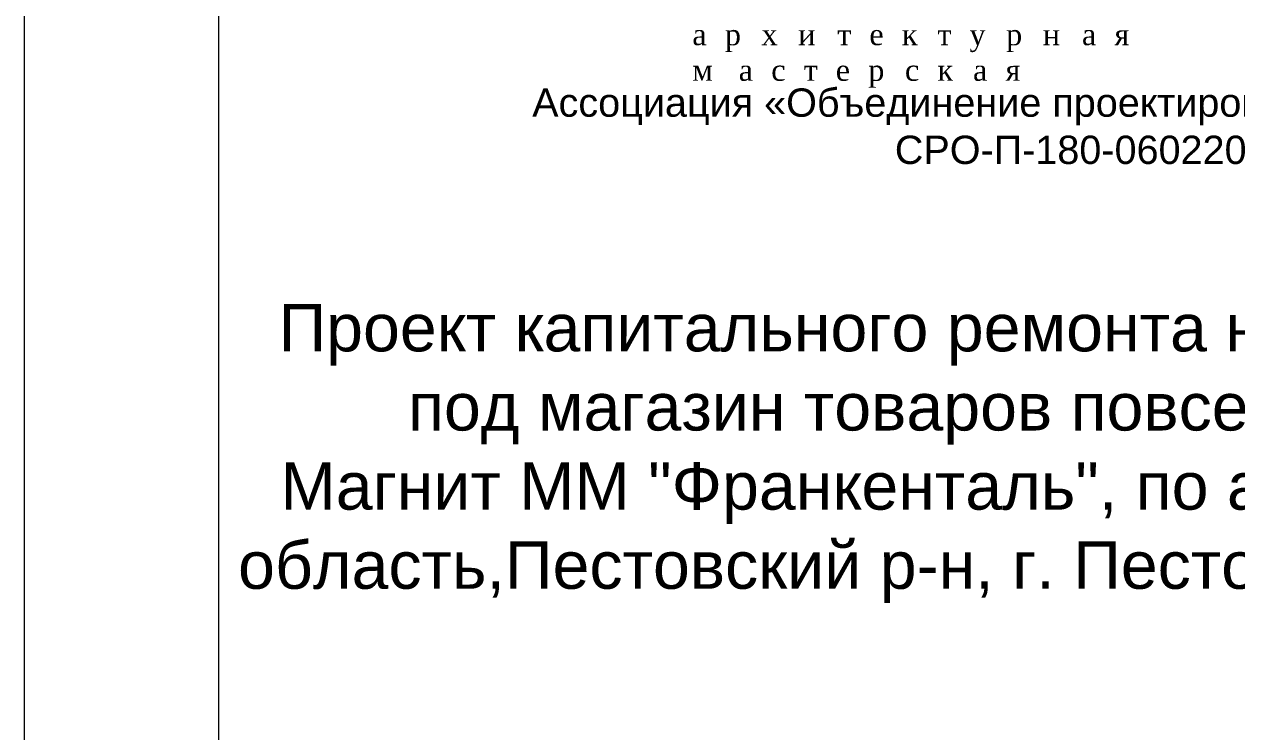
# Model space of a CAD drawing. Header units: metres. Extents: x -564 to -106, y -319 to -159.
# Drawn here: x -362.06 to -349.58, y -173.03 to -165.75 of the extents above; entities that cross this region are included whole.
import ezdxf

# ---------------------------------------------------------------- set-up
doc = ezdxf.new("R2010")
doc.units = ezdxf.units.M
doc.header["$MEASUREMENT"] = 0
doc.layers.add('контур здания на ситуации', color=1, linetype='Continuous', lineweight=30)
doc.layers.add('Рамка', color=7, linetype='Continuous', lineweight=0)
doc.styles.add('GOST 2.304', font='cs_gost2304.shx')
doc.styles.add('GOST-2.304_Type-B', font='')
doc.styles.get("Standard").update_dxf_attribs({"font": 'cs_gost2304.shx'})
doc.styles.get('GOST-2.304_Type-B').set_extended_font_data('GOST Common')

# ---------------------------------------------------------------- blocks, each defined once
blk = doc.blocks.new('A$C2C6E360E_1_1')
at = {"color": 7, "linetype": 'Continuous', "lineweight": 30, "ltscale": 100, "insert": (-12.869, -5.981), "char_height": 0.22, "width": 7.98507, "attachment_point": 1}
blk.add_mtext('\\fTimes New Roman|b0|i0|c204204|p23;\\T2.270;архитектурная  мастерская', dxfattribs=at)

msp = doc.modelspace()

# ---------------------------------------------------------------- linework, layer by layer
at = {"layer": 'Рамка', "color": 7, "lineweight": 13}
msp.add_3dface([(-362.063, -188.073), (-341.563, -188.073), (-341.563, -159.073), (-362.063, -159.073)], dxfattribs=at)
at = {"layer": 'Рамка', "color": 7, "lineweight": 13, "ltscale": 0.5}
msp.add_3dface([(-360.063, -187.573), (-342.063, -187.573), (-342.063, -159.573), (-360.063, -159.573)], dxfattribs=at)

# ---------------------------------------------------------------- block references
at = {"layer": 'контур здания на ситуации', "linetype": 'Continuous', "lineweight": 13, "ltscale": 100}
msp.add_blockref('A$C2C6E360E_1_1', (-342.316, -159.763), dxfattribs=at)

# ---------------------------------------------------------------- texts
at = {"color": 250, "lineweight": 13, "true_color": 0x191919, "insert": (-351.063, -166.8), "char_height": 0.29167, "width": 18.78152, "attachment_point": 5, "style": 'GOST 2.304'}
msp.add_mtext('\\fArial|b0|i0|c204204|p39;Ассоциация «Объединение проектировщиков «ПроектСити»\\PСРО-П-180-06022013', dxfattribs=at)
at = {"color": 7, "linetype": 'Continuous', "lineweight": 13, "insert": (-351.143, -170.167), "char_height": 0.48869, "width": 17.80363, "attachment_point": 5, "style": 'GOST-2.304_Type-B'}
msp.add_mtext('{\\fArial|b0|i0|c204|p39;Проект капитального ремонта нежилого помещения\\Pпод магазин товаров повседневного спроса\\P  Магнит ММ "Франкенталь", по адресу:  Новгородская область,Пестовский р-н, г. Пестово, ул. Юбилейная 10}', dxfattribs=at)

doc.saveas('drawing.dxf')
